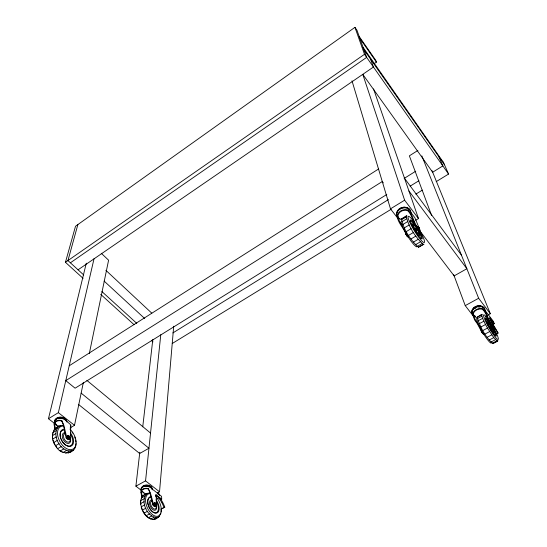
<?xml version="1.0" encoding="UTF-8"?>
<svg xmlns="http://www.w3.org/2000/svg" width="547" height="547" viewBox="0 0 547 547"><rect width="100%" height="100%" fill="white"/><g stroke="black" fill="none" stroke-linecap="round" stroke-linejoin="round"><path stroke-width="0.82" d="M70.296 428.971L70.46 425.675M54.919 429.812L54.242 425.156A6.167 4.205 8.2 0 1 55.849 421.19A6.167 4.205 8.2 0 1 61.797 420.568L63.814 425.197L66.556 436.67A2.626 1.607 60.7 0 0 68.696 439.282A2.626 1.607 60.7 0 0 70.269 437.798L70.898 424.951L65.004 419.781L62.269 418.462A6.147 4.205 8.2 0 0 54.529 421.935M76.033 443.61C75.759 455.494 59.746 455.603 55.678 445.661C49.661 438.55 52.245 425.033 63.062 425.58M157.31 492.997L159.526 491.801L173.714 326.244M73.517 450.085C61.989 454.981 50.563 435.234 58.597 426.523M151.245 488.95L151.287 488.526M146.07 494.331L143.84 492.963L143.888 492.539M141.235 490.283L135.895 486.167L145.557 480.875L160.784 334.661M143.84 492.963L142.145 491.199M142.842 492.362L142.89 491.938M135.895 486.167L139.806 452.253M142.746 426.817L152.818 339.489M406.093 233.542C405.348 232.872 407.241 237.33 407.659 236.147M406.25 215.949L401.477 218.841C403.399 229.521 410.421 239.969 418.441 247.237L423.959 244.208L423.282 244.4C415.317 237.015 408.342 226.629 406.25 215.949L407.009 215.901L402.934 218.369M481.08 330.504L482.755 333.335M160.893 513.093C151.061 534.508 128.292 495.185 149.263 493.032M70.283 427.836L74.508 425.299L83.376 382.346M89.311 353.588L108.593 260.194L101.263 253.268M58.878 425.901L58.789 426.325L56.628 425.231L55.206 423.405A5.559 3.802 8.2 0 1 55.021 422.407M56.628 425.231L56.724 424.807M55.206 423.405L55.302 422.988M55.753 424.369L55.856 423.952M54.529 423.419L48.457 418.735L58.351 412.657L94.057 258.649M158.042 517.462C147.485 518.59 139.177 500.286 147.328 493.312M48.457 418.735L86.282 263.203M77.865 224.578L67.944 260.577L83.746 274.991M83.082 278.341L65.449 262.314L75.513 226.253L354.941 27.35L356.972 30.27L366.661 57.38L70.392 262.806M477.189 317.233L482.071 314.299L477.189 317.233C480.047 326.921 485.339 337.068 493.025 343.625L497.606 341.225L497.893 340.61L495.288 341.978M493.025 343.625L493.332 343.003M55.37 429.149L54.816 425.101A5.573 3.802 8.2 0 1 56.266 421.511A5.573 3.802 8.2 0 1 61.64 420.951L61.838 420.581M142.336 497.155L141.482 492.498A5.114 3.323 3 0 1 143.116 489.387A5.114 3.323 3 0 1 148.134 488.888L148.312 488.553A5.655 3.679 3 0 0 142.76 489.107A5.655 3.679 3 0 0 140.955 492.553L141.899 497.654M402.107 225.46L399.652 221.836L397.901 216.564A6.653 5.422 -18.2 0 1 401.074 211.402A6.653 5.422 -18.2 0 1 407.638 210.65L407.98 210.096A7.357 5.996 -18.2 0 0 400.719 210.937A7.357 5.996 -18.2 0 0 397.204 216.646C398.154 223.32 403.768 227.764 405.908 233.972A3.125 0.52 58.6 0 0 407.959 237.09A3.125 0.52 58.6 0 0 408.623 236.954M70.153 452.061L71.151 450.858M483.623 333.916A2.906 0.424 59.7 0 1 483.022 333.827A2.906 0.424 59.7 0 1 481.339 331.202L477.435 323.892L474.618 319.974L472.67 314.463L473.305 314.354A6.147 4.506 -17.3 0 1 476.505 310.005A6.147 4.506 -17.3 0 1 482.536 309.349L482.919 308.905L486.468 313.588L488.191 318.122L492.156 325.438A2.92 0.39 59.5 0 0 494.132 328.391A2.92 0.39 59.5 0 0 494.03 327.243L489.647 317.554L494.29 323.674L493.729 323.974L489.599 318.532M154.753 519.192L155.786 518.392M65.449 262.314L364.5 54.297L354.941 27.35M374.319 63.582L376.425 62.132L375.714 60.238L359.222 36.567M78.064 269.808L373.437 67.035L370.545 59.131M69.223 365.772L378.517 169.016M417.901 150.439L409.368 155.84L431.658 215.593M404.137 178.445L415.72 171.218M386.797 194.472L75.096 388.199L65.777 380.623L382.285 181.529L383.297 182.869M172.845 332.945L388.411 199.593M410.188 186.124L418.893 180.736M397.758 218.246L390.496 208.851L404.623 200.181L362.798 74.406M172.23 343.509L391.112 209.289M415.836 194.123L422.38 190.11M436.198 181.638L448.561 174.062L443.323 162.09M60.655 425.621L55.261 428.547M53.688 430.27L57.038 428.246M401.293 219.873L406.093 216.974M52.717 432.698L56.081 430.667M401.73 221.815L406.551 218.903M52.437 435.672L55.808 433.634M402.763 224.543L407.604 221.624M415.693 220.243L418.496 218.561L373.533 88.915M52.861 438.974L56.238 436.944M404.322 227.873L409.19 224.954M53.962 442.386L57.353 440.362M406.312 231.566L411.187 228.653M69.633 439.056A2.626 1.607 60.7 0 1 67.78 439.309A2.626 1.607 60.7 0 1 66.132 436.923L66.556 436.67M405.908 233.972L406.51 233.617A3.125 0.513 58.6 0 0 407.734 235.668M419.399 230.547A3.138 0.479 58.5 0 1 418.783 230.649A3.138 0.479 58.5 0 1 416.725 227.511L417.327 227.149A3.138 0.472 58.5 0 0 419.556 230.478A3.138 0.472 58.5 0 0 419.795 229.672L414.879 217.727L410.961 212.557L410.059 210.226L407.378 208.291A7.33 5.983 -18.2 0 0 400.144 209.125A7.33 5.983 -18.2 0 0 396.643 214.827L396.924 216.366M419.159 228.899L419.419 228.742C415.488 222.246 419.898 231.586 419.419 228.742A5.518 3.132 -24.4 0 0 417.956 227.19L418.694 228.995M55.678 445.661L59.076 443.638M408.582 235.367L413.464 232.454M418.763 229.077L419.31 229.275A5.415 4.314 -41.2 0 0 418.072 226.656L417.491 226.636L417.86 227.655M70.269 437.798L69.845 438.044A2.626 1.607 60.7 0 1 69.804 438.598M419.193 230.034L419.795 229.672M57.879 448.567L61.278 446.55M410.968 238.998L415.857 236.099M60.409 450.892L63.801 448.889M413.306 242.205L418.188 239.312M63.083 452.485L66.474 450.482M415.426 244.748L420.294 241.877M65.722 453.224L69.107 451.234M417.176 246.465L422.031 243.606M68.129 453.08L71.507 451.097M418.441 247.237L423.282 244.4M453.586 274.375L465.237 305.623L478.646 298.272L490.324 313.739L488.109 314.935M142.494 496.17L145.748 494.413M141.365 498.03L144.634 496.266M477.36 318.621L481.907 316.166L481.716 314.792M140.784 500.526L144.059 498.755M478.078 320.809L482.645 318.354L481.907 316.166M485.148 317.171L487.336 315.995M155.71 495.042L156.114 494.823L161.707 499.165L161.303 499.377L155.71 495.042L155.779 496.703M140.784 503.486L144.073 501.722M479.302 323.66L483.89 321.198L482.645 318.354M156.743 496.97L158.151 496.218M141.386 506.713L144.681 504.949M157.262 498.734L158.671 497.982A17.436 9.62 65.8 0 1 163.97 507.527L164.777 507.178A17.217 9.484 65.8 0 0 159.485 497.647M480.936 326.976L485.545 324.515L483.89 321.198M491.254 322.498L492.703 321.718L493.729 323.974M156.107 505.585A2.482 1.367 65.6 0 1 154.753 506.59A2.482 1.367 65.6 0 1 153.03 504.286L153.44 504.067A2.482 1.361 65.5 0 0 155.369 506.44A2.482 1.361 65.5 0 0 156.51 504.819L156.114 494.823M142.541 509.982L145.844 508.218M154.138 504.218L154.227 503.787A4.267 1.682 -12.3 0 1 156.004 504.32L155.827 504.416A1.381 0.759 65.5 0 1 155.129 505.407L155.341 505.339A4.328 3.077 -72.6 0 0 154.897 502.768C153.365 502.789 154.124 505.12 155.163 505.435M481.339 331.202L481.907 330.894A2.906 0.424 59.7 0 0 483.746 333.697M482.536 309.349C487.213 313.807 487.746 320.692 491.589 325.745L492.156 325.438M481.346 330.648L481.339 331.359A5.073 2.304 -23.2 0 0 482.495 332.473L482.734 333.055M482.885 330.518L487.5 328.063L493.756 337.622L497.606 341.225M492.122 324.822L493.797 327.468L492.635 325.342A5.08 2.311 -23.3 0 1 493.763 326.484C494.953 330.142 490.023 320.289 493.763 326.484L492.95 326.046M156.1 505.031L156.51 504.819M144.169 513.052L147.478 511.295M482.803 333.102L482.557 333.232A4.937 4.403 -35.5 0 1 481.278 330.607L481.654 331.065M493.456 327.544L494.03 327.243M485.004 334.046L489.627 331.598M146.165 515.712L149.475 513.954M161.139 509.025L163.97 507.527M161.242 509.045L164.777 507.178M487.138 337.301L491.76 334.86M496.382 333.8L498.071 333A20.287 2.742 59.6 0 0 491.411 322.033L490.885 320.713M496.649 333.745L498.071 333M151.683 516.019L148.381 517.763A12.089 6.735 65.7 0 0 149.721 518.508M489.134 340.056L493.756 337.622M150.651 519.082L153.953 517.339M152.825 519.561L156.127 517.831M490.857 342.107L495.466 339.68M156.305 517.995L159.58 516.272M492.184 343.318L496.779 340.911M397.211 216.694L397.901 216.564M418.735 229.938L418.072 229.22M54.262 425.19L54.816 425.101M140.969 492.58L141.482 492.498M401.477 218.841L402.257 218.779M155.28 505.435L154.322 504.621M154.787 502.905L154.199 503.001L154.049 503.876M68.69 438.263L67.431 436.991M155.779 504.402L155.827 504.416A1.381 0.759 65.5 0 0 154.698 502.878L154.938 504.149M68.396 436.937L67.322 436.232L68.43 435.515A4.615 2.954 -67.6 0 1 68.731 438.147L67.589 437.333M69.407 437.292L69.647 437.203A1.497 0.916 60.7 0 0 68.423 435.474A1.497 0.916 60.7 0 0 67.507 436.444A1.497 0.916 60.7 0 0 68.731 438.14A1.477 0.903 60.7 0 0 69.654 437.203A4.67 2.161 -9.1 0 0 67.507 436.451L67.541 437.265M493.182 327.742L492.799 327.38M472.861 313.951L476.649 318.183M397.703 216.503L399.44 218.759L400.472 219.347L400.356 218.978M67.999 438.434L67.513 438.072M417.094 227.073L417.101 227.709M56.238 419.501L56.649 419.822M58.351 412.657L74.508 425.299M145.557 480.875L159.526 491.801M78.344 404.308L139.67 453.49L148.955 448.246L81.154 393.122M86.85 380.363L150.534 433.06M407.816 236.379L407.433 235.989M100.716 294.375L134.097 324.713M151.731 340.747L152.989 341.889M101.927 291.578L136.777 323.366M104.121 281.083L144.729 318.559M419.05 229.432L419.385 229.596L418.161 228.188M105.872 270.321L151.799 313.178M408.021 210.123C412.985 214.684 413.409 221.87 417.327 227.149M407.638 210.65C412.486 215.183 412.787 222.335 416.725 227.511M416.055 228.612C414.571 227.073 417.32 231.791 416.923 230.061M465.237 305.623L473.442 316.248M415.604 228.441L416.541 229.672M490.351 326.32C494.269 332.091 488.3 323.715 490.96 326.778M420.007 231.066L454.154 275.9L466.864 268.721L408.93 190.985M485.203 311.831L486.16 313.089M404.623 200.181L418.496 218.561M71.978 432.007L72.826 433.142M404.548 178.343L461.436 255.107M417.881 228.961L418.134 229.412M362.777 74.351L432.656 172.223L442.844 165.919L438.879 156.763M364.5 54.297L448.561 174.062M363.071 47.336L443.508 162.521M363.885 49.62L444.513 164.811M359.871 38.379L376.425 62.132M482.208 332.316L482.721 333.014L482.03 332.036M416.246 228.872L416.629 229.48M492.573 327.072L491.938 326.005M492.956 325.636L492.129 324.631L492.546 325.78M482.174 332.261L481.586 331.222M417.552 228.55L417.211 227.935M492.84 326.285L493.75 327.441L493.168 325.998M418.811 228.256L417.491 226.636L418.975 228.537M417.416 228.318L417.648 228.708M406.749 234.998L407.283 235.798L406.407 234.383M148.353 488.567L150.425 493.045L153.44 504.067M148.134 488.888C151.163 493.531 150.664 499.356 153.03 504.286M485.545 324.515L487.5 328.063M481.743 331.53L481.333 330.593M481.907 330.894C479.781 324.973 474.488 320.651 473.305 314.354M162.131 502.296L162.568 503.11M472.697 314.908L471.917 312.46A6.783 4.978 -17.4 0 1 475.439 307.646A6.783 4.978 -17.4 0 1 482.098 306.929L484.437 308.542L485.134 310.505L493.059 320.966L494.29 323.674M403.761 228.338L404.548 229.843M405.334 231.354L406.113 232.858M61.64 420.951C64.614 425.812 63.842 431.788 66.132 436.923M141.666 490.789L142.097 491.623M141.365 490.775L141.181 490.413A5.641 3.679 3 0 1 142.986 486.974A5.641 3.679 3 0 1 148.524 486.42L150.951 487.555L152.059 488.95L161.584 496.368L161.707 499.165M491.76 325.663L492.02 326.074M492.389 325.472L492.136 324.897M407.631 236.201L407.385 236.386A5.402 4.301 -41.6 0 1 406.236 234.273M158.206 492.232L159.669 495.507M157.386 492.553L158.268 494.529M491.883 325.8L491.555 325.15M432.034 170.685L490.324 313.739M421.846 155.868L478.646 298.272M418.578 229.337L418.749 229.829M475.076 315.94L475.227 316.337M474.167 315.448L474.317 315.845M74.727 436.978L75.39 438.967M67.39 436.862L67.431 435.891L68.327 435.672L68.546 438.25A1.477 0.903 60.7 0 0 69.476 437.484A1.477 0.903 60.7 0 0 68.539 435.774M399.331 218.39L399.44 218.759M398.271 217.385L398.387 217.747M351.994 80.826L390.496 208.851M75.732 440.444L75.965 442.065M161.085 508.895L161.146 511.835M493.838 328.494A2.92 0.39 59.6 0 1 493.278 328.385A2.92 0.39 59.6 0 1 491.589 325.745M484.163 333.998A2.906 0.424 59.7 0 1 483.999 333.93M472.663 314.422A6.803 4.985 -17.3 0 1 476.205 309.609A6.803 4.985 -17.3 0 1 482.878 308.884M474.639 308.761A5.627 4.13 -17.4 0 1 475.815 307.961M478.604 307.086A5.627 4.13 -17.4 0 1 480.027 307.072M492.266 323.762A20.554 2.783 59.6 0 1 497.811 333.055M491.24 343.092A14.229 2.051 59.7 0 1 482.905 332.747A14.229 2.051 59.7 0 1 476.731 318.915M492.184 327.906A9.73 1.326 59.6 0 1 494.727 335.626M485.531 319.01A9.73 1.326 59.6 0 1 490.481 325.034M493.64 332.173A6.489 0.889 59.6 0 1 491.746 331.14A6.489 0.889 59.6 0 1 487.568 323.913A6.489 0.889 59.6 0 1 488.054 322.491M492.758 327.448A10.379 1.409 59.6 0 1 494.857 335.202A10.379 1.409 59.6 0 1 485.962 320.275A10.379 1.409 59.6 0 1 491.049 324.583M492.341 328.138A5.244 0.711 59.6 0 1 492.649 330.873A5.244 0.711 59.6 0 1 488.355 323.441A5.244 0.711 59.6 0 1 490.987 325.807M494.05 328.692A14.277 1.942 59.6 0 1 496.457 338.402A14.277 1.942 59.6 0 1 484.567 318.956A14.277 1.942 59.6 0 1 489.189 320.747M473.141 308.508A5.771 4.246 -17.4 0 1 482.092 306.628M472.403 314.122A6.776 4.978 -17.4 0 1 475.938 306.477A6.776 4.978 -17.4 0 1 484.724 308.925M471.938 313.356A6.776 4.978 -17.3 0 1 477.777 306.341A6.776 4.978 -17.3 0 1 485.039 310.614M58.221 418.756A5.101 3.487 8.2 0 1 62.084 418.715M67.52 438.79A1.162 0.718 60.7 0 1 66.249 438.113A1.162 0.718 60.7 0 1 66.447 436.745M62.208 451.959A12.779 7.931 60.8 0 1 59.753 450.502M56.902 447.754A12.779 7.931 60.8 0 1 55.89 446.414M55.425 445.716A12.779 7.931 60.8 0 1 53.038 440.369M52.69 438.824A12.779 7.931 60.8 0 1 52.457 436.568M52.512 435.152A12.779 7.931 60.8 0 1 52.717 433.846M70.734 434.81A8.738 5.367 60.7 0 1 70.495 445.819A8.738 5.367 60.7 0 1 61.073 439.33M60.799 438.626A8.738 5.367 60.7 0 1 64.601 430.079M70.03 437.224A5.826 3.583 60.7 0 1 68.402 443.432A5.826 3.583 60.7 0 1 62.549 437.962A5.826 3.583 60.7 0 1 65.223 432.732M70.508 433.046A9.32 5.723 60.7 0 1 71.937 445.614A9.32 5.723 60.7 0 1 61.695 440.342A9.32 5.723 60.7 0 1 63.288 429.333M69.763 437.121A4.711 2.892 60.7 0 1 68.71 442.092A4.711 2.892 60.7 0 1 63.992 438.468A4.711 2.892 60.7 0 1 65.066 433.511M70.057 429.347A12.82 7.87 60.7 0 1 74.289 448.096A12.82 7.87 60.7 0 1 59.438 440.773A12.82 7.87 60.7 0 1 63.384 426.051M56.526 418.564A5.231 3.583 8.3 0 1 61.736 417.204A5.231 3.583 8.3 0 1 66.064 420.205M54.932 422.202A6.14 4.205 8.3 0 1 60.067 417.313A6.14 4.205 8.3 0 1 66.939 422.072M54.837 422.619A6.147 4.205 8.3 0 1 59.192 417.778A6.147 4.205 8.3 0 1 66.659 421.381M407.33 235.757A5.504 3.125 -24.2 0 1 406.811 235.463M406.66 235.347A5.504 3.125 -24.2 0 1 406.038 234.307M417.211 246.567A15.275 2.496 58.6 0 1 408.582 237.555A15.275 2.496 58.6 0 1 400.848 221.692M410.086 221.542A10.448 1.614 58.5 0 1 416.335 227.723M418.079 230.595A10.448 1.614 58.5 0 1 420.807 238.656M419.221 234.321A6.967 1.073 58.5 0 1 417.279 233.911A6.967 1.073 58.5 0 1 412.445 225.836A6.967 1.073 58.5 0 1 413.58 224.899M418.831 230.301A11.145 1.716 58.5 0 1 420.246 237.706A11.145 1.716 58.5 0 1 410.565 221.74A11.145 1.716 58.5 0 1 416.971 227.237M417.58 229.822A5.634 0.868 58.5 0 1 418.434 233.706A5.634 0.868 58.5 0 1 413.546 225.897A5.634 0.868 58.5 0 1 416.048 227.374M419.761 230.643A15.33 2.359 58.5 0 1 422.4 241.521A15.33 2.359 58.5 0 1 409.183 220.981A15.33 2.359 58.5 0 1 414.366 222.26M398.011 210.554A6.236 5.101 -18.3 0 1 401.689 207.703M403.283 207.34A6.236 5.101 -18.3 0 1 404.883 207.334M397.457 217.015A7.323 5.983 -18.2 0 1 401.648 207.587A7.323 5.983 -18.2 0 1 410.824 212.434M397.566 217.378A7.33 5.983 -18.2 0 1 401.765 207.942A7.33 5.983 -18.2 0 1 410.941 212.797M145.837 486.406A4.677 3.05 3 0 1 149.352 486.967M154.151 505.66A1.101 0.609 65.6 0 1 153.057 505.394A1.101 0.609 65.6 0 1 153.037 503.903M147.642 517.298A12.089 6.735 65.7 0 1 143.793 512.983M143.382 512.313A12.089 6.735 65.7 0 1 141.235 507.185M140.688 504.231A12.089 6.735 65.7 0 1 140.688 501.517M156.244 501.496A8.26 4.561 65.6 0 1 156.743 512.532A8.26 4.561 65.6 0 1 148.552 506.221A8.26 4.561 65.6 0 1 150.938 497.408M156.346 505.291A5.504 3.036 65.6 0 1 154.493 510.31A5.504 3.036 65.6 0 1 149.775 504.963A5.504 3.036 65.6 0 1 151.649 499.972M156.011 499.842A8.814 4.861 65.6 0 1 157.844 512.464A8.814 4.861 65.6 0 1 148.852 506.543A8.814 4.861 65.6 0 1 151.204 496.683M156.121 505.025A4.451 2.455 65.6 0 1 154.63 509.079A4.451 2.455 65.6 0 1 150.815 504.765A4.451 2.455 65.6 0 1 152.326 500.731M156.326 497.223A12.116 6.68 65.6 0 1 159.738 515.042A12.116 6.68 65.6 0 1 147.218 507.472A12.116 6.68 65.6 0 1 150.357 493.613M142.329 487.001A4.8 3.138 3.1 0 1 147.191 485.011A4.8 3.138 3.1 0 1 151.587 487.678M141.276 489.558A5.634 3.679 3 0 1 146.425 485.305A5.634 3.679 3 0 1 152.408 489.421M141.229 489.982A5.641 3.679 3 0 1 146.377 485.729A5.641 3.679 3 0 1 152.367 489.845M492.546 324.603L493.852 327.229A4.95 4.41 -34.8 0 0 492.546 324.603M154.227 503.466A1.395 0.766 65.5 0 0 155.567 505.366A1.395 0.766 65.5 0 0 155.601 503.343A1.395 0.766 65.5 0 0 154.227 503.466"/></g></svg>
